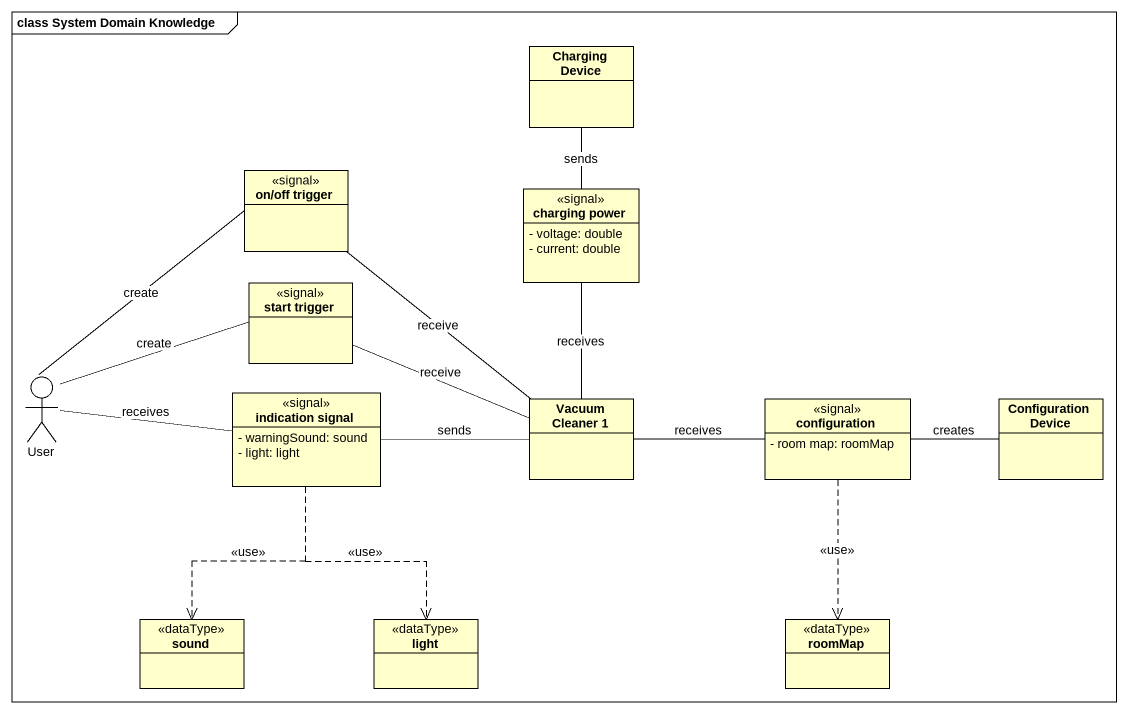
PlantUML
@startuml
mainframe class System Domain Knowledge
allowmixing
hide circle
hide empty members
skinparam classAttributeIconSize 0
class "Charging Device" as Charging_Device
class "on/off trigger" as on_off_trigger <<signal>>
class "charging power" as charging_power <<signal>> {
  - voltage: double
  - current: double
}
class "start trigger" as start_trigger <<signal>>
actor User
class "indication signal" as indication_signal <<signal>> {
  - warningSound: sound
  - light: light
}
class "Vacuum Cleaner 1" as Vacuum_Cleaner_1
class configuration <<signal>> {
  - room map: roomMap
}
class "Configuration Device" as Configuration_Device
class sound <<dataType>>
class light <<dataType>>
class roomMap <<dataType>>
Charging_Device -- charging_power : sends
on_off_trigger -- Vacuum_Cleaner_1 : receive
charging_power -- Vacuum_Cleaner_1 : receives
start_trigger -right- Vacuum_Cleaner_1 : receive
User -up- on_off_trigger : create
User -right- start_trigger : create
indication_signal -left- User : receives
indication_signal ..> sound : <<use>>
indication_signal ..> light : <<use>>
Vacuum_Cleaner_1 -left- indication_signal : sends
configuration -left- Vacuum_Cleaner_1 : receives
configuration ..> roomMap : <<use>>
Configuration_Device -left- configuration : creates
@enduml
